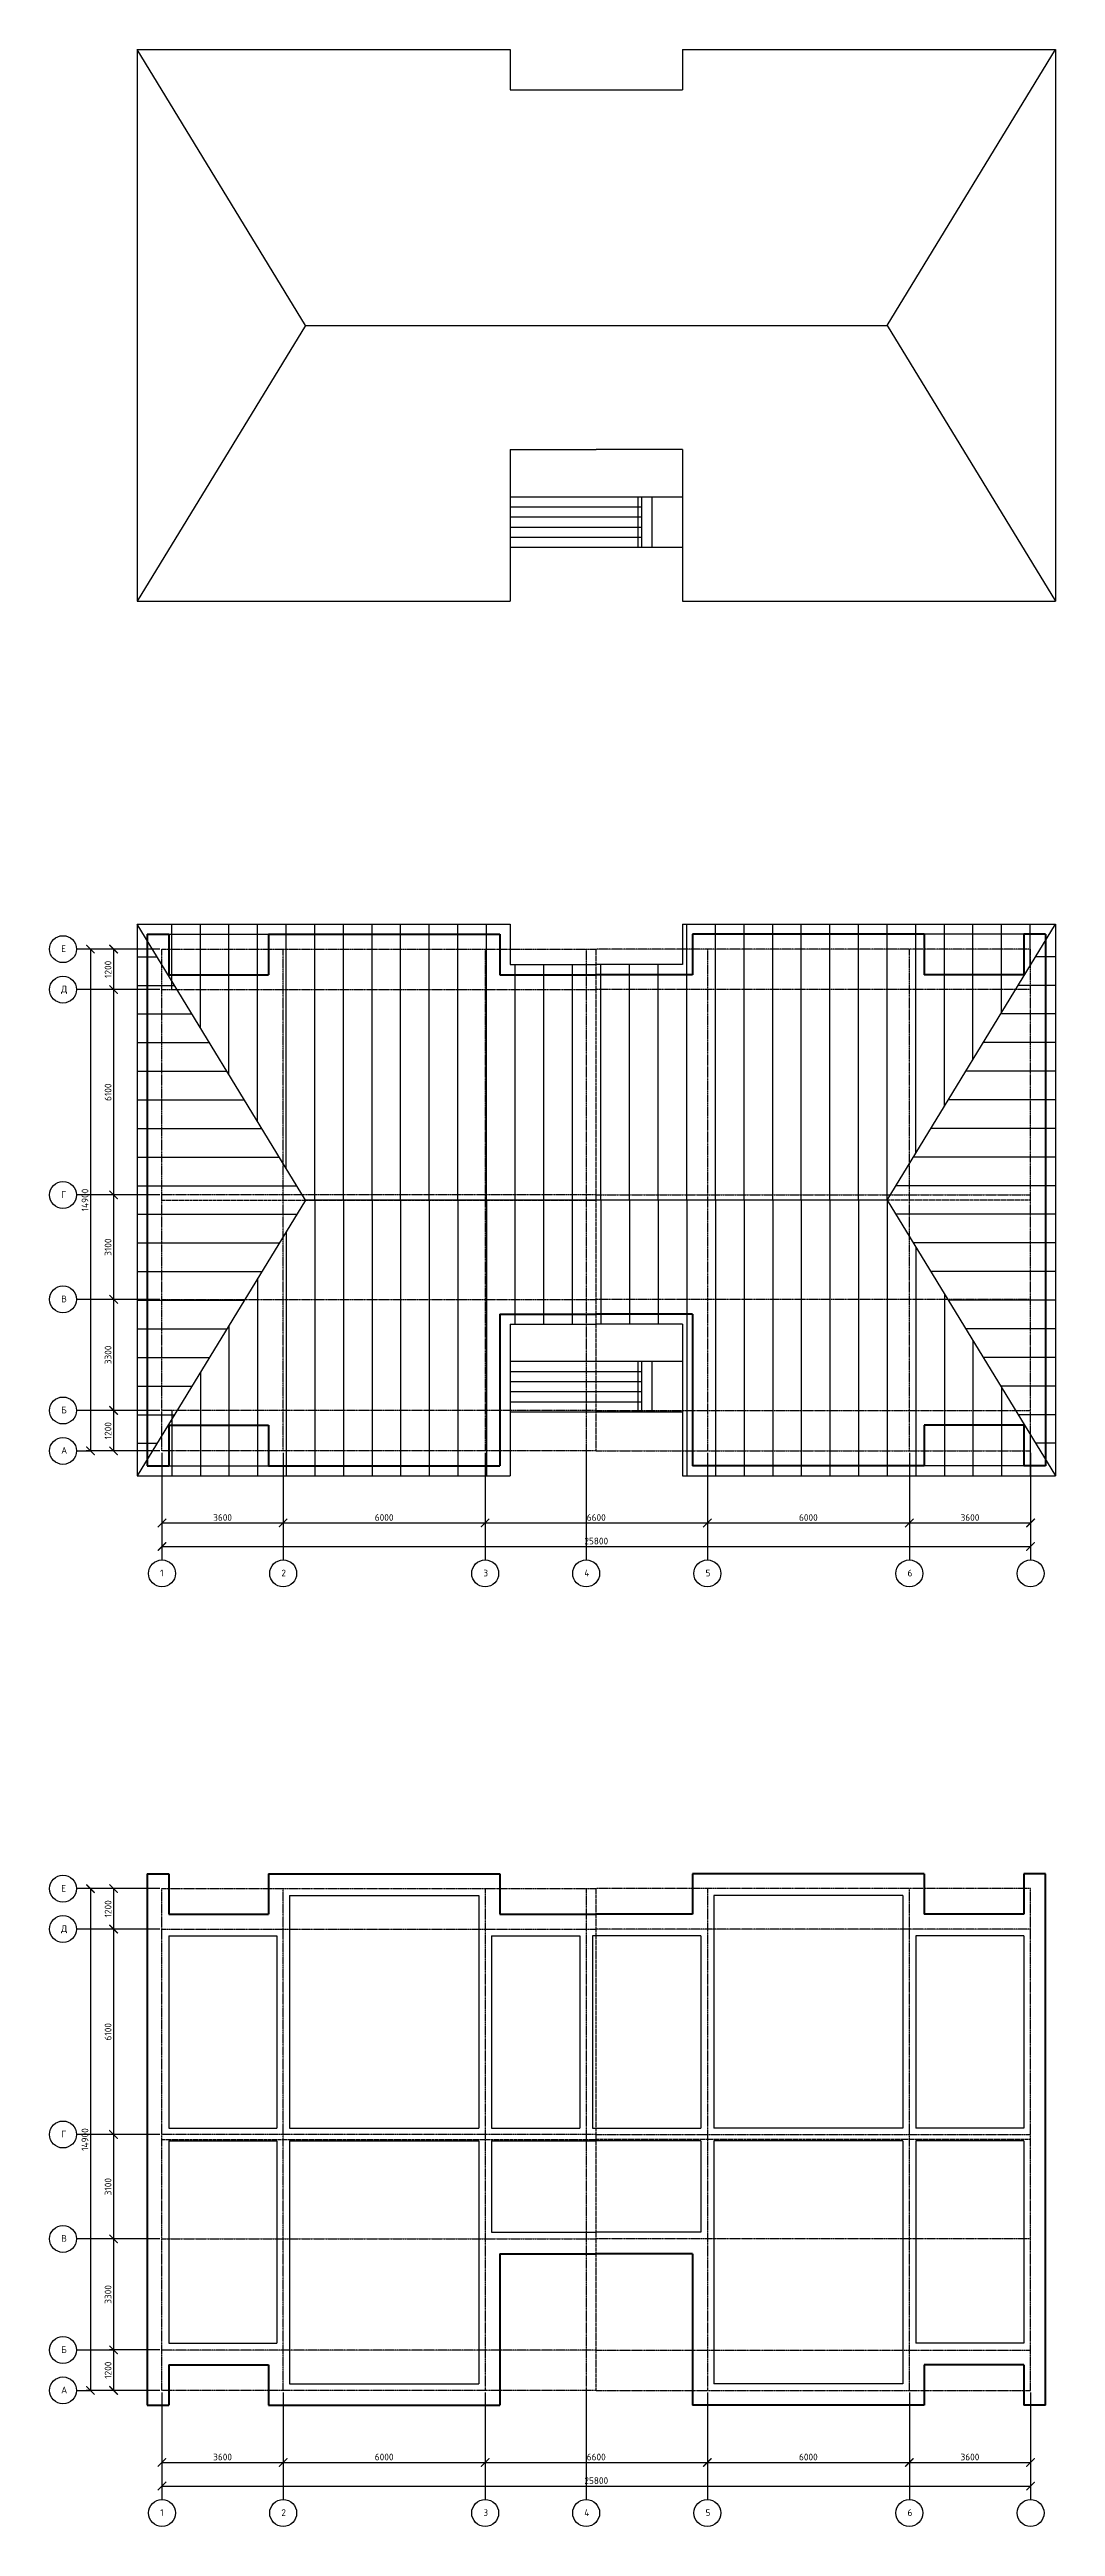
# Model space of a CAD drawing. Header units: millimetres. Extents: x -273369 to 399464, y -35443 to 194245.
# Drawn here: x -105345 to -75465, y -3287 to 70267 of the extents above; entities that cross this region are included whole.
import ezdxf

# ---------------------------------------------------------------- set-up
doc = ezdxf.new("R2010")
doc.units = ezdxf.units.MM
doc.linetypes.add('осевая', pattern=[50.8, 31.75, -6.35, 6.35, -6.35])
doc.linetypes.add('осеваяX2', pattern=[101.6, 63.5, -12.7, 12.7, -12.7])
doc.styles.add('Курс2', font='isocpeur.ttf', dxfattribs={"height": 2.5})
doc.dimstyles.new('Линейный', dxfattribs={"dimscale": 0, "dimtxt": 2, "dimasz": 2.5, "dimexe": 1.25, "dimexo": 0.625, "dimtad": 1, "dimtxsty": 'Курс2', "dimblk": 'ARCHTICK', "dimcen": 2.5, "dimadec": 0, "dimazin": 0, "dimtfac": 1, "dimtmove": 0, "dimatfit": 3, "dimldrblk": 'ARCHTICK', "dimfxl": 1, "dimarcsym": 0})

# ---------------------------------------------------------------- blocks, each defined once
blk = doc.blocks.new('_ArchTick')
at = {"color": 0, "linetype": 'ByBlock', "lineweight": 60, "const_width": 0.15}
blk.add_lwpolyline([(-0.5, -0.5), (0.5, 0.5)], dxfattribs=at)
blk = doc.blocks.new('*D174')
at = {"color": 0, "lineweight": -2, "transparency": 16777216}
for p, q in [((-102005, 690), (-102005, -1512)), ((-98405, 690), (-98405, -1512)), ((-102005, -1387), (-98405, -1387))]:
    blk.add_line(p, q, dxfattribs=at)
at = {"layer": 'Defpoints', "color": 0, "transparency": 16777216}
for p in [(-102005, 753), (-98405, 753), (-98405, -1387)]:
    blk.add_point(p, dxfattribs=at)
at = {"color": 0, "lineweight": -2, "transparency": 16777216, "xscale": 250, "yscale": 250, "zscale": 250, "rotation": 180}
blk.add_blockref('_ArchTick', (-102005, -1387), dxfattribs=at)
at = {"color": 0, "lineweight": -2, "transparency": 16777216, "xscale": 250, "yscale": 250, "zscale": 250}
blk.add_blockref('_ArchTick', (-98405, -1387), dxfattribs=at)
at = {"color": 0, "transparency": 16777216, "insert": (-100205, -1225), "char_height": 200, "attachment_point": 5, "style": 'Курс2'}
blk.add_mtext('3600', dxfattribs=at)
blk = doc.blocks.new('*D175')
at = {"color": 0, "lineweight": -2, "transparency": 16777216}
for p, q in [((-98405, 690), (-98405, -1512)), ((-92405, 690), (-92405, -1512)), ((-98405, -1387), (-92405, -1387))]:
    blk.add_line(p, q, dxfattribs=at)
at = {"layer": 'Defpoints', "color": 0, "transparency": 16777216}
for p in [(-98405, 753), (-92405, 753), (-92405, -1387)]:
    blk.add_point(p, dxfattribs=at)
at = {"color": 0, "lineweight": -2, "transparency": 16777216, "xscale": 250, "yscale": 250, "zscale": 250, "rotation": 180}
blk.add_blockref('_ArchTick', (-98405, -1387), dxfattribs=at)
at = {"color": 0, "lineweight": -2, "transparency": 16777216, "xscale": 250, "yscale": 250, "zscale": 250}
blk.add_blockref('_ArchTick', (-92405, -1387), dxfattribs=at)
at = {"color": 0, "transparency": 16777216, "insert": (-95405, -1225), "char_height": 200, "attachment_point": 5, "style": 'Курс2'}
blk.add_mtext('6000', dxfattribs=at)
blk = doc.blocks.new('*D176')
at = {"color": 0, "lineweight": -2, "transparency": 16777216}
for p, q in [((-92405, 690), (-92405, -1512)), ((-85805, 690), (-85805, -1512)), ((-92405, -1387), (-85805, -1387))]:
    blk.add_line(p, q, dxfattribs=at)
at = {"layer": 'Defpoints', "color": 0, "transparency": 16777216}
for p in [(-92405, 753), (-85805, 753), (-85805, -1387)]:
    blk.add_point(p, dxfattribs=at)
at = {"color": 0, "lineweight": -2, "transparency": 16777216, "xscale": 250, "yscale": 250, "zscale": 250, "rotation": 180}
blk.add_blockref('_ArchTick', (-92405, -1387), dxfattribs=at)
at = {"color": 0, "lineweight": -2, "transparency": 16777216, "xscale": 250, "yscale": 250, "zscale": 250}
blk.add_blockref('_ArchTick', (-85805, -1387), dxfattribs=at)
at = {"color": 0, "transparency": 16777216, "insert": (-89105, -1225), "char_height": 200, "attachment_point": 5, "style": 'Курс2'}
blk.add_mtext('6600', dxfattribs=at)
blk = doc.blocks.new('*D177')
at = {"color": 0, "lineweight": -2, "transparency": 16777216}
for p, q in [((-85805, 690), (-85805, -1512)), ((-79805, 690), (-79805, -1512)), ((-85805, -1387), (-79805, -1387))]:
    blk.add_line(p, q, dxfattribs=at)
at = {"layer": 'Defpoints', "color": 0, "transparency": 16777216}
for p in [(-85805, 753), (-79805, 753), (-79805, -1387)]:
    blk.add_point(p, dxfattribs=at)
at = {"color": 0, "lineweight": -2, "transparency": 16777216, "xscale": 250, "yscale": 250, "zscale": 250, "rotation": 180}
blk.add_blockref('_ArchTick', (-85805, -1387), dxfattribs=at)
at = {"color": 0, "lineweight": -2, "transparency": 16777216, "xscale": 250, "yscale": 250, "zscale": 250}
blk.add_blockref('_ArchTick', (-79805, -1387), dxfattribs=at)
at = {"color": 0, "transparency": 16777216, "insert": (-82805, -1225), "char_height": 200, "attachment_point": 5, "style": 'Курс2'}
blk.add_mtext('6000', dxfattribs=at)
blk = doc.blocks.new('*D178')
at = {"color": 0, "lineweight": -2, "transparency": 16777216}
for p, q in [((-79805, 690), (-79805, -1512)), ((-76205, 690), (-76205, -1512)), ((-79805, -1387), (-76205, -1387))]:
    blk.add_line(p, q, dxfattribs=at)
at = {"layer": 'Defpoints', "color": 0, "transparency": 16777216}
for p in [(-79805, 753), (-76205, 753), (-76205, -1387)]:
    blk.add_point(p, dxfattribs=at)
at = {"color": 0, "lineweight": -2, "transparency": 16777216, "xscale": 250, "yscale": 250, "zscale": 250, "rotation": 180}
blk.add_blockref('_ArchTick', (-79805, -1387), dxfattribs=at)
at = {"color": 0, "lineweight": -2, "transparency": 16777216, "xscale": 250, "yscale": 250, "zscale": 250}
blk.add_blockref('_ArchTick', (-76205, -1387), dxfattribs=at)
at = {"color": 0, "transparency": 16777216, "insert": (-78005, -1225), "char_height": 200, "attachment_point": 5, "style": 'Курс2'}
blk.add_mtext('3600', dxfattribs=at)
blk = doc.blocks.new('*D179')
at = {"color": 0, "lineweight": -2, "transparency": 16777216}
for p, q in [((-102005, 690), (-102005, -2212)), ((-76205, 690), (-76205, -2212)), ((-102005, -2087), (-76205, -2087))]:
    blk.add_line(p, q, dxfattribs=at)
at = {"layer": 'Defpoints', "color": 0, "transparency": 16777216}
for p in [(-102005, 753), (-76205, 753), (-76205, -2087)]:
    blk.add_point(p, dxfattribs=at)
at = {"color": 0, "lineweight": -2, "transparency": 16777216, "xscale": 250, "yscale": 250, "zscale": 250, "rotation": 180}
blk.add_blockref('_ArchTick', (-102005, -2087), dxfattribs=at)
at = {"color": 0, "lineweight": -2, "transparency": 16777216, "xscale": 250, "yscale": 250, "zscale": 250}
blk.add_blockref('_ArchTick', (-76205, -2087), dxfattribs=at)
at = {"color": 0, "transparency": 16777216, "insert": (-89105, -1925), "char_height": 200, "attachment_point": 5, "style": 'Курс2'}
blk.add_mtext('25800', dxfattribs=at)
blk = doc.blocks.new('*D180')
at = {"color": 0, "lineweight": -2, "transparency": 16777216}
for p, q in [((-102067, 15653), (-103567, 15653)), ((-103442, 15653), (-103442, 14453)), ((-102067, 14453), (-103567, 14453))]:
    blk.add_line(p, q, dxfattribs=at)
at = {"layer": 'Defpoints', "color": 0, "transparency": 16777216}
for p in [(-102005, 15653), (-103442, 14453), (-102005, 14453)]:
    blk.add_point(p, dxfattribs=at)
at = {"color": 0, "lineweight": -2, "transparency": 16777216, "xscale": 250, "yscale": 250, "zscale": 250}
for p, rotation in [((-103442, 15653), 90), ((-103442, 14453), 270)]:
    blk.add_blockref('_ArchTick', p, dxfattribs=dict(at, rotation=rotation))
at = {"color": 0, "transparency": 16777216, "insert": (-103605, 15053), "char_height": 200, "attachment_point": 5, "rotation": 90, "style": 'Курс2'}
blk.add_mtext('1200', dxfattribs=at)
blk = doc.blocks.new('*D181')
at = {"color": 0, "lineweight": -2, "transparency": 16777216}
for p, q in [((-102067, 14453), (-103567, 14453)), ((-103442, 14453), (-103442, 8353)), ((-102067, 8353), (-103567, 8353))]:
    blk.add_line(p, q, dxfattribs=at)
at = {"layer": 'Defpoints', "color": 0, "transparency": 16777216}
for p in [(-102005, 14453), (-103442, 8353), (-102005, 8353)]:
    blk.add_point(p, dxfattribs=at)
at = {"color": 0, "lineweight": -2, "transparency": 16777216, "xscale": 250, "yscale": 250, "zscale": 250}
for p, rotation in [((-103442, 14453), 90), ((-103442, 8353), 270)]:
    blk.add_blockref('_ArchTick', p, dxfattribs=dict(at, rotation=rotation))
at = {"color": 0, "transparency": 16777216, "insert": (-103605, 11403), "char_height": 200, "attachment_point": 5, "rotation": 90, "style": 'Курс2'}
blk.add_mtext('6100', dxfattribs=at)
blk = doc.blocks.new('*D182')
at = {"color": 0, "lineweight": -2, "transparency": 16777216}
for p, q in [((-102067, 8353), (-103567, 8353)), ((-103442, 8353), (-103442, 5253)), ((-102067, 5253), (-103567, 5253))]:
    blk.add_line(p, q, dxfattribs=at)
at = {"layer": 'Defpoints', "color": 0, "transparency": 16777216}
for p in [(-102005, 8353), (-103442, 5253), (-102005, 5253)]:
    blk.add_point(p, dxfattribs=at)
at = {"color": 0, "lineweight": -2, "transparency": 16777216, "xscale": 250, "yscale": 250, "zscale": 250}
for p, rotation in [((-103442, 8353), 90), ((-103442, 5253), 270)]:
    blk.add_blockref('_ArchTick', p, dxfattribs=dict(at, rotation=rotation))
at = {"color": 0, "transparency": 16777216, "insert": (-103605, 6803), "char_height": 200, "attachment_point": 5, "rotation": 90, "style": 'Курс2'}
blk.add_mtext('3100', dxfattribs=at)
blk = doc.blocks.new('*D183')
at = {"color": 0, "lineweight": -2, "transparency": 16777216}
for p, q in [((-102067, 5253), (-103567, 5253)), ((-103442, 5253), (-103442, 1953)), ((-102067, 1953), (-103567, 1953))]:
    blk.add_line(p, q, dxfattribs=at)
at = {"layer": 'Defpoints', "color": 0, "transparency": 16777216}
for p in [(-102005, 5253), (-103442, 1953), (-102005, 1953)]:
    blk.add_point(p, dxfattribs=at)
at = {"color": 0, "lineweight": -2, "transparency": 16777216, "xscale": 250, "yscale": 250, "zscale": 250}
for p, rotation in [((-103442, 5253), 90), ((-103442, 1953), 270)]:
    blk.add_blockref('_ArchTick', p, dxfattribs=dict(at, rotation=rotation))
at = {"color": 0, "transparency": 16777216, "insert": (-103605, 3603), "char_height": 200, "attachment_point": 5, "rotation": 90, "style": 'Курс2'}
blk.add_mtext('3300', dxfattribs=at)
blk = doc.blocks.new('*D184')
at = {"color": 0, "lineweight": -2, "transparency": 16777216}
for p, q in [((-102067, 1953), (-103567, 1953)), ((-103442, 1953), (-103442, 753)), ((-102067, 753), (-103567, 753))]:
    blk.add_line(p, q, dxfattribs=at)
at = {"layer": 'Defpoints', "color": 0, "transparency": 16777216}
for p in [(-102005, 1953), (-103442, 753), (-102005, 753)]:
    blk.add_point(p, dxfattribs=at)
at = {"color": 0, "lineweight": -2, "transparency": 16777216, "xscale": 250, "yscale": 250, "zscale": 250}
for p, rotation in [((-103442, 1953), 90), ((-103442, 753), 270)]:
    blk.add_blockref('_ArchTick', p, dxfattribs=dict(at, rotation=rotation))
at = {"color": 0, "transparency": 16777216, "insert": (-103605, 1353), "char_height": 200, "attachment_point": 5, "rotation": 90, "style": 'Курс2'}
blk.add_mtext('1200', dxfattribs=at)
blk = doc.blocks.new('*D185')
at = {"color": 0, "lineweight": -2, "transparency": 16777216}
for p, q in [((-102067, 15653), (-104254, 15653)), ((-104129, 15653), (-104129, 753)), ((-102067, 753), (-104254, 753))]:
    blk.add_line(p, q, dxfattribs=at)
at = {"layer": 'Defpoints', "color": 0, "transparency": 16777216}
for p in [(-102005, 15653), (-104129, 753), (-102005, 753)]:
    blk.add_point(p, dxfattribs=at)
at = {"color": 0, "lineweight": -2, "transparency": 16777216, "xscale": 250, "yscale": 250, "zscale": 250}
for p, rotation in [((-104129, 15653), 90), ((-104129, 753), 270)]:
    blk.add_blockref('_ArchTick', p, dxfattribs=dict(at, rotation=rotation))
at = {"color": 0, "transparency": 16777216, "insert": (-104292, 8203), "char_height": 200, "attachment_point": 5, "rotation": 90, "style": 'Курс2'}
blk.add_mtext('14900', dxfattribs=at)
blk = doc.blocks.new('*D201')
at = {"color": 0, "lineweight": -2, "transparency": 16777216}
for p, q in [((-102005, 28590), (-102005, 26388)), ((-98405, 28590), (-98405, 26388)), ((-102005, 26513), (-98405, 26513))]:
    blk.add_line(p, q, dxfattribs=at)
at = {"layer": 'Defpoints', "color": 0, "transparency": 16777216}
for p in [(-102005, 28653), (-98405, 28653), (-98405, 26513)]:
    blk.add_point(p, dxfattribs=at)
at = {"color": 0, "lineweight": -2, "transparency": 16777216, "xscale": 250, "yscale": 250, "zscale": 250, "rotation": 180}
blk.add_blockref('_ArchTick', (-102005, 26513), dxfattribs=at)
at = {"color": 0, "lineweight": -2, "transparency": 16777216, "xscale": 250, "yscale": 250, "zscale": 250}
blk.add_blockref('_ArchTick', (-98405, 26513), dxfattribs=at)
at = {"color": 0, "transparency": 16777216, "insert": (-100205, 26675), "char_height": 200, "attachment_point": 5, "style": 'Курс2'}
blk.add_mtext('3600', dxfattribs=at)
blk = doc.blocks.new('*D202')
at = {"color": 0, "lineweight": -2, "transparency": 16777216}
for p, q in [((-98405, 28590), (-98405, 26388)), ((-92405, 28590), (-92405, 26388)), ((-98405, 26513), (-92405, 26513))]:
    blk.add_line(p, q, dxfattribs=at)
at = {"layer": 'Defpoints', "color": 0, "transparency": 16777216}
for p in [(-98405, 28653), (-92405, 28653), (-92405, 26513)]:
    blk.add_point(p, dxfattribs=at)
at = {"color": 0, "lineweight": -2, "transparency": 16777216, "xscale": 250, "yscale": 250, "zscale": 250, "rotation": 180}
blk.add_blockref('_ArchTick', (-98405, 26513), dxfattribs=at)
at = {"color": 0, "lineweight": -2, "transparency": 16777216, "xscale": 250, "yscale": 250, "zscale": 250}
blk.add_blockref('_ArchTick', (-92405, 26513), dxfattribs=at)
at = {"color": 0, "transparency": 16777216, "insert": (-95405, 26675), "char_height": 200, "attachment_point": 5, "style": 'Курс2'}
blk.add_mtext('6000', dxfattribs=at)
blk = doc.blocks.new('*D203')
at = {"color": 0, "lineweight": -2, "transparency": 16777216}
for p, q in [((-92405, 28590), (-92405, 26388)), ((-85805, 28590), (-85805, 26388)), ((-92405, 26513), (-85805, 26513))]:
    blk.add_line(p, q, dxfattribs=at)
at = {"layer": 'Defpoints', "color": 0, "transparency": 16777216}
for p in [(-92405, 28653), (-85805, 28653), (-85805, 26513)]:
    blk.add_point(p, dxfattribs=at)
at = {"color": 0, "lineweight": -2, "transparency": 16777216, "xscale": 250, "yscale": 250, "zscale": 250, "rotation": 180}
blk.add_blockref('_ArchTick', (-92405, 26513), dxfattribs=at)
at = {"color": 0, "lineweight": -2, "transparency": 16777216, "xscale": 250, "yscale": 250, "zscale": 250}
blk.add_blockref('_ArchTick', (-85805, 26513), dxfattribs=at)
at = {"color": 0, "transparency": 16777216, "insert": (-89105, 26675), "char_height": 200, "attachment_point": 5, "style": 'Курс2'}
blk.add_mtext('6600', dxfattribs=at)
blk = doc.blocks.new('*D204')
at = {"color": 0, "lineweight": -2, "transparency": 16777216}
for p, q in [((-85805, 28590), (-85805, 26388)), ((-79805, 28590), (-79805, 26388)), ((-85805, 26513), (-79805, 26513))]:
    blk.add_line(p, q, dxfattribs=at)
at = {"layer": 'Defpoints', "color": 0, "transparency": 16777216}
for p in [(-85805, 28653), (-79805, 28653), (-79805, 26513)]:
    blk.add_point(p, dxfattribs=at)
at = {"color": 0, "lineweight": -2, "transparency": 16777216, "xscale": 250, "yscale": 250, "zscale": 250, "rotation": 180}
blk.add_blockref('_ArchTick', (-85805, 26513), dxfattribs=at)
at = {"color": 0, "lineweight": -2, "transparency": 16777216, "xscale": 250, "yscale": 250, "zscale": 250}
blk.add_blockref('_ArchTick', (-79805, 26513), dxfattribs=at)
at = {"color": 0, "transparency": 16777216, "insert": (-82805, 26675), "char_height": 200, "attachment_point": 5, "style": 'Курс2'}
blk.add_mtext('6000', dxfattribs=at)
blk = doc.blocks.new('*D205')
at = {"color": 0, "lineweight": -2, "transparency": 16777216}
for p, q in [((-79805, 28590), (-79805, 26388)), ((-76205, 28590), (-76205, 26388)), ((-79805, 26513), (-76205, 26513))]:
    blk.add_line(p, q, dxfattribs=at)
at = {"layer": 'Defpoints', "color": 0, "transparency": 16777216}
for p in [(-79805, 28653), (-76205, 28653), (-76205, 26513)]:
    blk.add_point(p, dxfattribs=at)
at = {"color": 0, "lineweight": -2, "transparency": 16777216, "xscale": 250, "yscale": 250, "zscale": 250, "rotation": 180}
blk.add_blockref('_ArchTick', (-79805, 26513), dxfattribs=at)
at = {"color": 0, "lineweight": -2, "transparency": 16777216, "xscale": 250, "yscale": 250, "zscale": 250}
blk.add_blockref('_ArchTick', (-76205, 26513), dxfattribs=at)
at = {"color": 0, "transparency": 16777216, "insert": (-78005, 26675), "char_height": 200, "attachment_point": 5, "style": 'Курс2'}
blk.add_mtext('3600', dxfattribs=at)
blk = doc.blocks.new('*D206')
at = {"color": 0, "lineweight": -2, "transparency": 16777216}
for p, q in [((-102005, 28590), (-102005, 25688)), ((-76205, 28590), (-76205, 25688)), ((-102005, 25813), (-76205, 25813))]:
    blk.add_line(p, q, dxfattribs=at)
at = {"layer": 'Defpoints', "color": 0, "transparency": 16777216}
for p in [(-102005, 28653), (-76205, 28653), (-76205, 25813)]:
    blk.add_point(p, dxfattribs=at)
at = {"color": 0, "lineweight": -2, "transparency": 16777216, "xscale": 250, "yscale": 250, "zscale": 250, "rotation": 180}
blk.add_blockref('_ArchTick', (-102005, 25813), dxfattribs=at)
at = {"color": 0, "lineweight": -2, "transparency": 16777216, "xscale": 250, "yscale": 250, "zscale": 250}
blk.add_blockref('_ArchTick', (-76205, 25813), dxfattribs=at)
at = {"color": 0, "transparency": 16777216, "insert": (-89105, 25975), "char_height": 200, "attachment_point": 5, "style": 'Курс2'}
blk.add_mtext('25800', dxfattribs=at)
blk = doc.blocks.new('*D207')
at = {"color": 0, "lineweight": -2, "transparency": 16777216}
for p, q in [((-102067, 43553), (-103567, 43553)), ((-103442, 43553), (-103442, 42353)), ((-102067, 42353), (-103567, 42353))]:
    blk.add_line(p, q, dxfattribs=at)
at = {"layer": 'Defpoints', "color": 0, "transparency": 16777216}
for p in [(-102005, 43553), (-103442, 42353), (-102005, 42353)]:
    blk.add_point(p, dxfattribs=at)
at = {"color": 0, "lineweight": -2, "transparency": 16777216, "xscale": 250, "yscale": 250, "zscale": 250}
for p, rotation in [((-103442, 43553), 90), ((-103442, 42353), 270)]:
    blk.add_blockref('_ArchTick', p, dxfattribs=dict(at, rotation=rotation))
at = {"color": 0, "transparency": 16777216, "insert": (-103605, 42953), "char_height": 200, "attachment_point": 5, "rotation": 90, "style": 'Курс2'}
blk.add_mtext('1200', dxfattribs=at)
blk = doc.blocks.new('*D208')
at = {"color": 0, "lineweight": -2, "transparency": 16777216}
for p, q in [((-102067, 42353), (-103567, 42353)), ((-103442, 42353), (-103442, 36253)), ((-102067, 36253), (-103567, 36253))]:
    blk.add_line(p, q, dxfattribs=at)
at = {"layer": 'Defpoints', "color": 0, "transparency": 16777216}
for p in [(-102005, 42353), (-103442, 36253), (-102005, 36253)]:
    blk.add_point(p, dxfattribs=at)
at = {"color": 0, "lineweight": -2, "transparency": 16777216, "xscale": 250, "yscale": 250, "zscale": 250}
for p, rotation in [((-103442, 42353), 90), ((-103442, 36253), 270)]:
    blk.add_blockref('_ArchTick', p, dxfattribs=dict(at, rotation=rotation))
at = {"color": 0, "transparency": 16777216, "insert": (-103605, 39303), "char_height": 200, "attachment_point": 5, "rotation": 90, "style": 'Курс2'}
blk.add_mtext('6100', dxfattribs=at)
blk = doc.blocks.new('*D209')
at = {"color": 0, "lineweight": -2, "transparency": 16777216}
for p, q in [((-102067, 36253), (-103567, 36253)), ((-103442, 36253), (-103442, 33153)), ((-102067, 33153), (-103567, 33153))]:
    blk.add_line(p, q, dxfattribs=at)
at = {"layer": 'Defpoints', "color": 0, "transparency": 16777216}
for p in [(-102005, 36253), (-103442, 33153), (-102005, 33153)]:
    blk.add_point(p, dxfattribs=at)
at = {"color": 0, "lineweight": -2, "transparency": 16777216, "xscale": 250, "yscale": 250, "zscale": 250}
for p, rotation in [((-103442, 36253), 90), ((-103442, 33153), 270)]:
    blk.add_blockref('_ArchTick', p, dxfattribs=dict(at, rotation=rotation))
at = {"color": 0, "transparency": 16777216, "insert": (-103605, 34703), "char_height": 200, "attachment_point": 5, "rotation": 90, "style": 'Курс2'}
blk.add_mtext('3100', dxfattribs=at)
blk = doc.blocks.new('*D198')
at = {"color": 0, "lineweight": -2, "transparency": 16777216}
for p, q in [((-102067, 33153), (-103567, 33153)), ((-103442, 33153), (-103442, 29853)), ((-102067, 29853), (-103567, 29853))]:
    blk.add_line(p, q, dxfattribs=at)
at = {"layer": 'Defpoints', "color": 0, "transparency": 16777216}
for p in [(-102005, 33153), (-103442, 29853), (-102005, 29853)]:
    blk.add_point(p, dxfattribs=at)
at = {"color": 0, "lineweight": -2, "transparency": 16777216, "xscale": 250, "yscale": 250, "zscale": 250}
for p, rotation in [((-103442, 33153), 90), ((-103442, 29853), 270)]:
    blk.add_blockref('_ArchTick', p, dxfattribs=dict(at, rotation=rotation))
at = {"color": 0, "transparency": 16777216, "insert": (-103605, 31503), "char_height": 200, "attachment_point": 5, "rotation": 90, "style": 'Курс2'}
blk.add_mtext('3300', dxfattribs=at)
blk = doc.blocks.new('*D199')
at = {"color": 0, "lineweight": -2, "transparency": 16777216}
for p, q in [((-102067, 29853), (-103567, 29853)), ((-103442, 29853), (-103442, 28653)), ((-102067, 28653), (-103567, 28653))]:
    blk.add_line(p, q, dxfattribs=at)
at = {"layer": 'Defpoints', "color": 0, "transparency": 16777216}
for p in [(-102005, 29853), (-103442, 28653), (-102005, 28653)]:
    blk.add_point(p, dxfattribs=at)
at = {"color": 0, "lineweight": -2, "transparency": 16777216, "xscale": 250, "yscale": 250, "zscale": 250}
for p, rotation in [((-103442, 29853), 90), ((-103442, 28653), 270)]:
    blk.add_blockref('_ArchTick', p, dxfattribs=dict(at, rotation=rotation))
at = {"color": 0, "transparency": 16777216, "insert": (-103605, 29253), "char_height": 200, "attachment_point": 5, "rotation": 90, "style": 'Курс2'}
blk.add_mtext('1200', dxfattribs=at)
blk = doc.blocks.new('*D200')
at = {"color": 0, "lineweight": -2, "transparency": 16777216}
for p, q in [((-102067, 43553), (-104254, 43553)), ((-104129, 43553), (-104129, 28653)), ((-102067, 28653), (-104254, 28653))]:
    blk.add_line(p, q, dxfattribs=at)
at = {"layer": 'Defpoints', "color": 0, "transparency": 16777216}
for p in [(-102005, 43553), (-104129, 28653), (-102005, 28653)]:
    blk.add_point(p, dxfattribs=at)
at = {"color": 0, "lineweight": -2, "transparency": 16777216, "xscale": 250, "yscale": 250, "zscale": 250}
for p, rotation in [((-104129, 43553), 90), ((-104129, 28653), 270)]:
    blk.add_blockref('_ArchTick', p, dxfattribs=dict(at, rotation=rotation))
at = {"color": 0, "transparency": 16777216, "insert": (-104292, 36103), "char_height": 200, "attachment_point": 5, "rotation": 90, "style": 'Курс2'}
blk.add_mtext('14900', dxfattribs=at)

msp = doc.modelspace()

# ---------------------------------------------------------------- linework, layer by layer
for p, q in [((-102744.638, 70267.023), (-102744.638, 53887.023)), ((-102744.638, 70267.023), (-91664.638, 70267.023)), ((-97744.638, 62077.023), (-102744.638, 70267.023)), ((-91664.638, 70267.023), (-91664.638, 69067.023)), ((-86544.638, 70267.023), (-86544.638, 69067.023)), ((-86544.638, 70267.023), (-75464.638, 70267.023)), ((-80464.638, 62077.023), (-75464.638, 70267.023)), ((-75464.638, 70267.023), (-75464.638, 53887.023)), ((-91664.638, 69067.023), (-86544.638, 69067.023)), ((-97744.638, 62077.023), (-102744.638, 53887.023)), ((-97744.638, 62077.023), (-80464.638, 62077.023)), ((-80464.638, 62077.023), (-75464.638, 53887.023)), ((-91664.638, 58387.023), (-91664.638, 53887.023)), ((-91664.638, 58387.023), (-89104.638, 58387.023)), ((-86544.638, 58387.023), (-89104.638, 58387.023)), ((-86544.638, 58387.023), (-86544.638, 53887.023)), ((-91664.638, 56987.023), (-86544.638, 56987.023)), ((-91664.638, 56687.023), (-87764.638, 56687.023)), ((-87864.638, 55487.023), (-87864.638, 56987.023)), ((-87764.638, 56987.023), (-87764.638, 55487.023)), ((-87444.638, 55487.023), (-87444.638, 56987.023)), ((-91664.638, 56387.023), (-87764.638, 56387.023)), ((-91664.638, 56087.023), (-87764.638, 56087.023)), ((-91664.638, 55787.023), (-87764.638, 55787.023)), ((-91664.638, 55487.023), (-86544.638, 55487.023)), ((-102744.638, 53887.023), (-91664.638, 53887.023)), ((-86544.638, 53887.023), (-75464.638, 53887.023)), ((-102744.638, 44292.601), (-102744.638, 27912.601)), ((-102744.638, 44292.601), (-91664.638, 44292.601)), ((-97744.638, 36102.601), (-102744.638, 44292.601)), ((-101714.638, 42352.601), (-101714.638, 44292.601)), ((-100864.638, 41213.161), (-100864.638, 44292.601)), ((-100014.638, 39820.861), (-100014.638, 44292.601)), ((-100014.638, 39820.861), (-100014.638, 44292.601)), ((-99164.638, 38428.561), (-99164.638, 44292.601)), ((-98314.638, 37036.261), (-98314.638, 44292.601)), ((-97464.638, 36102.601), (-97464.638, 44292.601)), ((-96614.638, 36102.601), (-96614.638, 44292.601)), ((-95764.638, 36102.601), (-95764.638, 44292.601)), ((-94914.638, 36102.601), (-94914.638, 44292.601)), ((-94064.638, 36102.601), (-94064.638, 44292.601)), ((-93214.638, 36102.601), (-93214.638, 44292.601)), ((-92364.638, 36102.601), (-92364.638, 44292.601)), ((-91664.638, 44292.601), (-91664.638, 43092.601)), ((-86544.638, 44292.601), (-86544.638, 43092.601)), ((-86544.638, 44292.601), (-75464.638, 44292.601)), ((-86414.638, 36102.601), (-86414.638, 44292.601)), ((-85564.638, 36102.601), (-85564.638, 44292.601)), ((-84714.638, 36102.601), (-84714.638, 44292.601)), ((-83864.638, 36102.601), (-83864.638, 44292.601)), ((-83014.638, 36102.601), (-83014.638, 44292.601)), ((-82164.638, 36102.601), (-82164.638, 44292.601)), ((-81314.638, 36102.601), (-81314.638, 44292.601)), ((-80464.638, 36102.601), (-75464.638, 44292.601)), ((-80464.638, 36102.601), (-80464.638, 44292.601)), ((-79614.638, 37494.901), (-79614.638, 44292.601)), ((-78764.638, 38887.201), (-78764.638, 44292.601)), ((-77914.638, 40279.501), (-77914.638, 44292.601)), ((-77064.638, 41671.801), (-77064.638, 44292.601)), ((-76214.638, 43064.101), (-76214.638, 44292.601)), ((-75464.638, 44292.601), (-75464.638, 27912.601)), ((-104129.38, 43552.601), (-104529.38, 43552.601)), ((-101804.638, 43992.601), (-98844.638, 43992.601)), ((-76404.638, 43992.601), (-79364.638, 43992.601)), ((-102744.638, 43327.601), (-102155.505, 43327.601)), ((-91664.638, 43092.601), (-89104.638, 43092.601)), ((-91514.638, 32412.601), (-91514.638, 43092.601)), ((-90664.638, 32412.601), (-90664.638, 43092.601)), ((-89814.638, 32412.601), (-89814.638, 43092.601)), ((-86544.638, 43092.601), (-89104.638, 43092.601)), ((-88964.638, 36102.601), (-88964.638, 43092.601)), ((-88114.638, 36102.601), (-88114.638, 43092.601)), ((-87264.638, 36102.601), (-87264.638, 43092.601)), ((-75464.638, 43327.601), (-76053.771, 43327.601)), ((-103442.481, 42352.601), (-104542.481, 42352.601)), ((-102744.638, 42477.601), (-101636.58, 42477.601)), ((-75464.638, 42477.601), (-76572.697, 42477.601)), ((-102744.638, 41627.601), (-101117.654, 41627.601)), ((-75464.638, 41627.601), (-77091.622, 41627.601)), ((-102744.638, 40777.601), (-100598.729, 40777.601)), ((-75464.638, 40777.601), (-77610.548, 40777.601)), ((-102744.638, 39927.601), (-100079.803, 39927.601)), ((-75464.638, 39927.601), (-78129.473, 39927.601)), ((-102744.638, 39077.601), (-99560.877, 39077.601)), ((-75464.638, 39077.601), (-78648.399, 39077.601)), ((-102744.638, 38227.601), (-99041.952, 38227.601)), ((-75464.638, 38227.601), (-79167.324, 38227.601)), ((-102744.638, 37377.601), (-98523.026, 37377.601)), ((-75464.638, 37377.601), (-79686.25, 37377.601)), ((-103442.481, 36252.601), (-104542.481, 36252.601)), ((-102744.638, 36527.601), (-98004.101, 36527.601)), ((-97744.638, 36102.601), (-102744.638, 27912.601)), ((-80464.638, 36102.601), (-97744.638, 36102.601)), ((-97464.638, 36102.601), (-97464.638, 27912.601)), ((-96614.638, 36102.601), (-96614.638, 27912.601)), ((-95764.638, 36102.601), (-95764.638, 27912.601)), ((-94914.638, 36102.601), (-94914.638, 27912.601)), ((-94064.638, 36102.601), (-94064.638, 27912.601)), ((-93214.638, 36102.601), (-93214.638, 27912.601)), ((-92364.638, 36102.601), (-92364.638, 27912.601)), ((-88964.638, 36102.601), (-88964.638, 32412.601)), ((-88114.638, 36102.601), (-88114.638, 32412.601)), ((-87264.638, 36102.601), (-87264.638, 32412.601)), ((-86414.638, 36102.601), (-86414.638, 27912.601)), ((-85564.638, 36102.601), (-85564.638, 27912.601)), ((-84714.638, 36102.601), (-84714.638, 27912.601)), ((-83864.638, 36102.601), (-83864.638, 27912.601)), ((-83014.638, 36102.601), (-83014.638, 27912.601)), ((-82164.638, 36102.601), (-82164.638, 27912.601)), ((-81314.638, 36102.601), (-81314.638, 27912.601)), ((-80464.638, 36102.601), (-75464.638, 27912.601)), ((-80464.638, 36102.601), (-80464.638, 27912.601)), ((-75464.638, 36527.601), (-80205.175, 36527.601)), ((-102744.638, 35677.601), (-98004.101, 35677.601)), ((-75464.638, 35677.601), (-80205.175, 35677.601)), ((-102744.638, 34827.601), (-98523.026, 34827.601)), ((-98314.638, 35168.941), (-98314.638, 27912.601)), ((-75464.638, 34827.601), (-79686.25, 34827.601)), ((-79614.638, 34710.301), (-79614.638, 27912.601)), ((-102744.638, 33977.601), (-99041.952, 33977.601)), ((-75464.638, 33977.601), (-79167.324, 33977.601)), ((-103442.481, 33152.601), (-104542.481, 33152.601)), ((-102744.638, 33127.601), (-99560.877, 33127.601)), ((-99164.638, 33776.641), (-99164.638, 27912.601)), ((-78764.638, 33318.001), (-78764.638, 27912.601)), ((-75464.638, 33127.601), (-78648.399, 33127.601)), ((-100014.638, 32384.341), (-100014.638, 27912.601)), ((-91664.638, 32412.601), (-89104.638, 32412.601)), ((-91664.638, 32412.601), (-91664.638, 27912.601)), ((-86544.638, 32412.601), (-89104.638, 32412.601)), ((-86544.638, 32412.601), (-86544.638, 27912.601)), ((-102744.638, 32277.601), (-100079.803, 32277.601)), ((-75464.638, 32277.601), (-78129.473, 32277.601)), ((-77914.638, 31925.701), (-77914.638, 27912.601)), ((-102744.638, 31427.601), (-100598.729, 31427.601)), ((-100864.638, 30992.041), (-100864.638, 27912.601)), ((-91664.638, 31312.601), (-86544.638, 31312.601)), ((-91664.638, 31012.601), (-87764.638, 31012.601)), ((-87864.638, 29812.601), (-87864.638, 31312.601)), ((-87764.638, 31312.601), (-87764.638, 29812.601)), ((-87444.638, 29812.601), (-87444.638, 31312.601)), ((-75464.638, 31427.601), (-77610.548, 31427.601)), ((-75464.638, 31427.601), (-77610.548, 31427.601)), ((-102744.638, 30577.601), (-101117.654, 30577.601)), ((-91664.638, 30712.601), (-87764.638, 30712.601)), ((-91664.638, 30412.601), (-87764.638, 30412.601)), ((-75464.638, 30577.601), (-77091.622, 30577.601)), ((-77064.638, 30533.401), (-77064.638, 27912.601)), ((-103442.481, 29852.601), (-104542.481, 29852.601)), ((-102744.638, 29727.601), (-101636.58, 29727.601)), ((-101714.638, 29852.601), (-101714.638, 27912.601)), ((-91664.638, 30112.601), (-87764.638, 30112.601)), ((-91664.638, 29812.601), (-86544.638, 29812.601)), ((-75464.638, 29727.601), (-76572.697, 29727.601)), ((-102744.638, 28877.601), (-102155.505, 28877.601)), ((-76214.638, 29141.101), (-76214.638, 27912.601)), ((-75464.638, 28877.601), (-76053.771, 28877.601)), ((-104544.638, 28652.601), (-104129.38, 28652.601)), ((-101804.638, 28212.601), (-98844.638, 28212.601)), ((-89404.638, 28652.601), (-89404.638, 25412.601)), ((-76404.638, 28212.601), (-79364.638, 28212.601)), ((-102744.638, 27912.601), (-91664.638, 27912.601)), ((-86544.638, 27912.601), (-75464.638, 27912.601)), ((-98404.638, 26512.601), (-98404.638, 25412.601)), ((-92404.638, 26512.601), (-92404.638, 25412.601)), ((-85804.638, 26512.601), (-85804.638, 25412.601)), ((-79804.638, 26512.601), (-79804.638, 25412.601)), ((-102004.638, 25812.601), (-102004.638, 25412.601)), ((-76204.638, 25812.601), (-76204.638, 25412.601)), ((-104129.38, 15652.601), (-104529.38, 15652.601)), ((-98214.638, 15452.601), (-98214.638, 8542.601)), ((-98214.638, 15452.601), (-92594.638, 15452.601)), ((-92594.638, 15452.601), (-92594.638, 8542.601)), ((-85614.638, 15452.601), (-85614.638, 8542.601)), ((-79994.638, 15452.601), (-85614.638, 15452.601)), ((-79994.638, 15452.601), (-79994.638, 8542.601)), ((-103442.481, 14452.601), (-104542.481, 14452.601)), ((-101804.638, 14252.601), (-101804.638, 8542.601)), ((-101804.638, 14252.601), (-98594.638, 14252.601)), ((-98594.638, 14252.601), (-98594.638, 8542.601)), ((-92214.638, 14252.601), (-92214.638, 8542.601)), ((-92214.638, 14252.601), (-89594.638, 14252.601)), ((-89594.638, 14252.601), (-89594.638, 8542.601)), ((-89214.638, 14252.601), (-89214.638, 8542.601)), ((-85994.638, 14252.601), (-89214.638, 14252.601)), ((-85994.638, 14252.601), (-85994.638, 8542.601)), ((-79614.638, 14252.601), (-79614.638, 8542.601)), ((-76404.638, 14252.601), (-79614.638, 14252.601)), ((-76404.638, 14252.601), (-76404.638, 8542.601)), ((-103442.481, 8352.601), (-104542.481, 8352.601)), ((-101804.638, 8542.601), (-98594.638, 8542.601)), ((-101804.638, 8162.601), (-101804.638, 2152.601)), ((-101804.638, 8162.601), (-98594.638, 8162.601)), ((-98594.638, 8162.601), (-98594.638, 2152.601)), ((-98214.638, 8542.601), (-92594.638, 8542.601)), ((-98214.638, 8162.601), (-98214.638, 952.601)), ((-98214.638, 8162.601), (-92594.638, 8162.601)), ((-92594.638, 8162.601), (-92594.638, 952.601)), ((-92214.638, 8542.601), (-89594.638, 8542.601)), ((-92214.638, 8162.601), (-92214.638, 5452.601)), ((-92214.638, 8162.601), (-89104.638, 8162.601)), ((-89214.638, 8542.601), (-85994.638, 8542.601)), ((-85994.638, 8162.601), (-89104.638, 8162.601)), ((-85994.638, 8162.601), (-85994.638, 5452.601)), ((-79994.638, 8542.601), (-85614.638, 8542.601)), ((-85614.638, 8162.601), (-85614.638, 952.601)), ((-79994.638, 8162.601), (-85614.638, 8162.601)), ((-79994.638, 8162.601), (-79994.638, 952.601)), ((-76404.638, 8542.601), (-79614.638, 8542.601)), ((-79614.638, 8162.601), (-79614.638, 2152.601)), ((-76404.638, 8162.601), (-79614.638, 8162.601)), ((-76404.638, 8162.601), (-76404.638, 2152.601)), ((-103442.481, 5252.601), (-104542.481, 5252.601)), ((-92214.638, 5452.601), (-89104.638, 5452.601)), ((-85994.638, 5452.601), (-89104.638, 5452.601)), ((-103442.481, 1952.601), (-104542.481, 1952.601)), ((-101804.638, 2152.601), (-98594.638, 2152.601)), ((-76404.638, 2152.601), (-79614.638, 2152.601)), ((-104544.638, 752.601), (-104129.38, 752.601)), ((-98214.638, 952.601), (-92594.638, 952.601)), ((-89404.638, 752.601), (-89404.638, -2487.399)), ((-79994.638, 952.601), (-85614.638, 952.601)), ((-98404.638, -1387.399), (-98404.638, -2487.399)), ((-92404.638, -1387.399), (-92404.638, -2487.399)), ((-85804.638, -1387.399), (-85804.638, -2487.399)), ((-79804.638, -1387.399), (-79804.638, -2487.399)), ((-102004.638, -2087.399), (-102004.638, -2487.399)), ((-76204.638, -2087.399), (-76204.638, -2487.399))]:
    msp.add_line(p, q)
at = {"lineweight": 60}
for p, q in [((-102444.638, 43992.601), (-102444.638, 28212.601)), ((-102444.638, 43992.601), (-101804.638, 43992.601)), ((-101804.638, 43992.601), (-101804.638, 42792.601)), ((-98844.638, 43992.601), (-98844.638, 42792.601)), ((-98844.638, 43992.601), (-91964.638, 43992.601)), ((-91964.638, 43992.601), (-91964.638, 42792.601)), ((-86244.638, 43992.601), (-86244.638, 42792.601)), ((-79364.638, 43992.601), (-86244.638, 43992.601)), ((-79364.638, 43992.601), (-79364.638, 42792.601)), ((-76404.638, 43992.601), (-76404.638, 42792.601)), ((-75764.638, 43992.601), (-76404.638, 43992.601)), ((-75764.638, 43992.601), (-75764.638, 28212.601)), ((-101804.638, 42792.601), (-98844.638, 42792.601)), ((-91964.638, 42792.601), (-89104.638, 42792.601)), ((-86244.638, 42792.601), (-89104.638, 42792.601)), ((-76404.638, 42792.601), (-79364.638, 42792.601)), ((-91964.638, 32712.601), (-91964.638, 28212.601)), ((-91964.638, 32712.601), (-89104.638, 32712.601)), ((-86244.638, 32712.601), (-89104.638, 32712.601)), ((-86244.638, 32712.601), (-86244.638, 28212.601)), ((-101804.638, 29412.601), (-101804.638, 28212.601)), ((-101804.638, 29412.601), (-98844.638, 29412.601)), ((-98844.638, 29412.601), (-98844.638, 28212.601)), ((-79364.638, 29412.601), (-79364.638, 28212.601)), ((-76404.638, 29412.601), (-79364.638, 29412.601)), ((-76404.638, 29412.601), (-76404.638, 28212.601)), ((-102444.638, 28212.601), (-101804.638, 28212.601)), ((-98844.638, 28212.601), (-91964.638, 28212.601)), ((-79364.638, 28212.601), (-86244.638, 28212.601)), ((-75764.638, 28212.601), (-76404.638, 28212.601)), ((-102444.638, 16092.601), (-102444.638, 312.601)), ((-102444.638, 16092.601), (-101804.638, 16092.601)), ((-101804.638, 16092.601), (-101804.638, 14892.601)), ((-98844.638, 16092.601), (-98844.638, 14892.601)), ((-98844.638, 16092.601), (-91964.638, 16092.601)), ((-91964.638, 16092.601), (-91964.638, 14892.601)), ((-86244.638, 16092.601), (-86244.638, 14892.601)), ((-79364.638, 16092.601), (-86244.638, 16092.601)), ((-79364.638, 16092.601), (-79364.638, 14892.601)), ((-76404.638, 16092.601), (-76404.638, 14892.601)), ((-75764.638, 16092.601), (-76404.638, 16092.601)), ((-75764.638, 312.601), (-75764.638, 16092.601)), ((-101804.638, 14892.601), (-98844.638, 14892.601)), ((-91964.638, 14892.601), (-89104.638, 14892.601)), ((-86244.638, 14892.601), (-89104.638, 14892.601)), ((-76404.638, 14892.601), (-79364.638, 14892.601)), ((-91964.638, 4812.601), (-91964.638, 312.601)), ((-91964.638, 4812.601), (-89104.638, 4812.601)), ((-86244.638, 4812.601), (-89104.638, 4812.601)), ((-86244.638, 4812.601), (-86244.638, 312.601)), ((-101804.638, 1512.601), (-101804.638, 312.601)), ((-101804.638, 1512.601), (-98844.638, 1512.601)), ((-98844.638, 1512.601), (-98844.638, 312.601)), ((-79364.638, 1512.601), (-79364.638, 312.601)), ((-76404.638, 1512.601), (-79364.638, 1512.601)), ((-76404.638, 1512.601), (-76404.638, 312.601)), ((-102444.638, 312.601), (-101804.638, 312.601)), ((-98844.638, 312.601), (-91964.638, 312.601)), ((-79364.638, 312.601), (-86244.638, 312.601)), ((-75764.638, 312.601), (-76404.638, 312.601))]:
    msp.add_line(p, q, dxfattribs=at)
at = {"color": 116, "linetype": 'осевая', "true_color": 0x136734}
for p, q in [((-102004.638, 28652.601), (-102004.638, 43552.601)), ((-98404.638, 28652.601), (-98404.638, 43552.601)), ((-92404.638, 43552.601), (-92404.638, 28652.601)), ((-89404.638, 43552.601), (-89404.638, 28652.601)), ((-85804.638, 43552.601), (-85804.638, 28652.601)), ((-79804.638, 28652.601), (-79804.638, 43552.601)), ((-76204.638, 28652.601), (-76204.638, 43552.601)), ((-102004.638, 752.601), (-102004.638, 15652.601)), ((-98404.638, 752.601), (-98404.638, 15652.601)), ((-92404.638, 15652.601), (-92404.638, 752.601)), ((-89404.638, 15652.601), (-89404.638, 752.601)), ((-85804.638, 15652.601), (-85804.638, 752.601)), ((-79804.638, 752.601), (-79804.638, 15652.601)), ((-76204.638, 752.601), (-76204.638, 15652.601))]:
    msp.add_line(p, q, dxfattribs=at)
at = {"color": 217, "linetype": 'осевая', "true_color": 0x93278f}
for p, q in [((-102004.638, 43552.601), (-89104.638, 43552.601)), ((-76204.638, 43552.601), (-89104.638, 43552.601)), ((-102004.638, 42352.601), (-89104.638, 42352.601)), ((-76204.638, 42352.601), (-89104.638, 42352.601)), ((-89104.638, 36252.601), (-102004.638, 36252.601)), ((-89104.638, 36252.601), (-76204.638, 36252.601)), ((-102004.638, 33152.601), (-89104.638, 33152.601)), ((-76204.638, 33152.601), (-89104.638, 33152.601)), ((-89104.638, 29852.601), (-102004.638, 29852.601)), ((-89104.638, 29852.601), (-76204.638, 29852.601)), ((-89104.638, 28652.601), (-102004.638, 28652.601)), ((-89104.638, 28652.601), (-76204.638, 28652.601)), ((-102004.638, 15652.601), (-89104.638, 15652.601)), ((-76204.638, 15652.601), (-89104.638, 15652.601)), ((-102004.638, 14452.601), (-89104.638, 14452.601)), ((-76204.638, 14452.601), (-89104.638, 14452.601)), ((-89104.638, 8352.601), (-102004.638, 8352.601)), ((-89104.638, 8352.601), (-76204.638, 8352.601)), ((-102004.638, 5252.601), (-89104.638, 5252.601)), ((-76204.638, 5252.601), (-89104.638, 5252.601)), ((-89104.638, 1952.601), (-102004.638, 1952.601)), ((-89104.638, 1952.601), (-76204.638, 1952.601)), ((-89104.638, 752.601), (-102004.638, 752.601)), ((-89104.638, 752.601), (-76204.638, 752.601))]:
    msp.add_line(p, q, dxfattribs=at)
at = {"color": 242, "linetype": 'осеваяX2', "true_color": 0xcd2027}
for p, q in [((-89104.638, 28652.601), (-89104.638, 43552.601)), ((-102004.638, 36102.601), (-89104.638, 36102.601)), ((-76204.638, 36102.601), (-89104.638, 36102.601)), ((-89104.638, 752.601), (-89104.638, 15652.601)), ((-102004.638, 8202.601), (-89104.638, 8202.601)), ((-76204.638, 8202.601), (-89104.638, 8202.601))]:
    msp.add_line(p, q, dxfattribs=at)
for centre in [(-104944.638, 43552.601), (-104944.638, 42352.601), (-104944.638, 36252.601), (-104944.638, 33152.601), (-104944.638, 29852.601), (-104944.638, 28652.601), (-102004.638, 25012.601), (-98404.638, 25012.601), (-92404.638, 25012.601), (-89404.638, 25012.601), (-85804.638, 25012.601), (-79804.638, 25012.601), (-76204.638, 25012.601), (-104944.638, 15652.601), (-104944.638, 14452.601), (-104944.638, 8352.601), (-104944.638, 5252.601), (-104944.638, 1952.601), (-104944.638, 752.601), (-102004.638, -2887.399), (-98404.638, -2887.399), (-92404.638, -2887.399), (-89404.638, -2887.399), (-85804.638, -2887.399), (-79804.638, -2887.399), (-76204.638, -2887.399)]:
    msp.add_circle(centre, 400)

# ---------------------------------------------------------------- texts
at = {"style": 'Курс2'}
for s, p in [('Е', (-104999.223, 43465.324)), ('Д', (-104999.223, 42265.324)), ('Г', (-104999.223, 36165.324)), ('В', (-104999.223, 33065.324)), ('Б', (-104999.223, 29765.324)), ('А', (-104999.223, 28565.324)), ('1', (-102059.223, 24925.324)), ('2', (-98459.223, 24925.324)), ('3', (-92459.223, 24925.324)), ('4', (-89459.223, 24925.324)), ('5', (-85859.223, 24925.324)), ('6', (-79859.223, 24925.324)), ('Е', (-104999.223, 15565.324)), ('Д', (-104999.223, 14365.324)), ('Г', (-104999.223, 8265.324)), ('В', (-104999.223, 5165.324)), ('Б', (-104999.223, 1865.324)), ('А', (-104999.223, 665.324)), ('1', (-102059.223, -2974.676)), ('2', (-98459.223, -2974.676)), ('3', (-92459.223, -2974.676)), ('4', (-89459.223, -2974.676)), ('5', (-85859.223, -2974.676)), ('6', (-79859.223, -2974.676))]:
    msp.add_text(s, height=200, dxfattribs=at).set_placement(p)

# ---------------------------------------------------------------- dimensions: what is measured, and where the dimension line sits
for base, p1, p2, picture, middle in [((-104129.38, 28652.601), (-102004.638, 43552.601), (-102004.638, 28652.601), '*D200', (-104291.88, 36102.601)), ((-103442.481, 42352.601), (-102004.638, 43552.601), (-102004.638, 42352.601), '*D207', (-103604.981, 42952.601)), ((-103442.481, 36252.601), (-102004.638, 42352.601), (-102004.638, 36252.601), '*D208', (-103604.981, 39302.601)), ((-103442.481, 33152.601), (-102004.638, 36252.601), (-102004.638, 33152.601), '*D209', (-103604.981, 34702.601)), ((-103442.481, 29852.601), (-102004.638, 33152.601), (-102004.638, 29852.601), '*D198', (-103604.981, 31502.601)), ((-103442.481, 28652.601), (-102004.638, 29852.601), (-102004.638, 28652.601), '*D199', (-103604.981, 29252.601)), ((-104129.38, 752.601), (-102004.638, 15652.601), (-102004.638, 752.601), '*D185', (-104291.88, 8202.601)), ((-103442.481, 14452.601), (-102004.638, 15652.601), (-102004.638, 14452.601), '*D180', (-103604.981, 15052.601)), ((-103442.481, 8352.601), (-102004.638, 14452.601), (-102004.638, 8352.601), '*D181', (-103604.981, 11402.601)), ((-103442.481, 5252.601), (-102004.638, 8352.601), (-102004.638, 5252.601), '*D182', (-103604.981, 6802.601)), ((-103442.481, 1952.601), (-102004.638, 5252.601), (-102004.638, 1952.601), '*D183', (-103604.981, 3602.601)), ((-103442.481, 752.601), (-102004.638, 1952.601), (-102004.638, 752.601), '*D184', (-103604.981, 1352.601))]:
    dim = msp.add_linear_dim(base=base, p1=p1, p2=p2, angle=90, dimstyle='Линейный')
    dim.commit()
    dim.dimension.update_dxf_attribs({"geometry": picture, "text_midpoint": middle})
for base, p1, p2, picture, middle in [((-98404.638, 26512.601), (-102004.638, 28652.601), (-98404.638, 28652.601), '*D201', (-100204.638, 26675.101)), ((-76204.638, 25812.601), (-102004.638, 28652.601), (-76204.638, 28652.601), '*D206', (-89104.638, 25975.101)), ((-92404.638, 26512.601), (-98404.638, 28652.601), (-92404.638, 28652.601), '*D202', (-95404.638, 26675.101)), ((-85804.638, 26512.601), (-92404.638, 28652.601), (-85804.638, 28652.601), '*D203', (-89104.638, 26675.101)), ((-79804.638, 26512.601), (-85804.638, 28652.601), (-79804.638, 28652.601), '*D204', (-82804.638, 26675.101)), ((-76204.638, 26512.601), (-79804.638, 28652.601), (-76204.638, 28652.601), '*D205', (-78004.638, 26675.101)), ((-98404.638, -1387.399), (-102004.638, 752.601), (-98404.638, 752.601), '*D174', (-100204.638, -1224.899)), ((-76204.638, -2087.399), (-102004.638, 752.601), (-76204.638, 752.601), '*D179', (-89104.638, -1924.899)), ((-92404.638, -1387.399), (-98404.638, 752.601), (-92404.638, 752.601), '*D175', (-95404.638, -1224.899)), ((-85804.638, -1387.399), (-92404.638, 752.601), (-85804.638, 752.601), '*D176', (-89104.638, -1224.899)), ((-79804.638, -1387.399), (-85804.638, 752.601), (-79804.638, 752.601), '*D177', (-82804.638, -1224.899)), ((-76204.638, -1387.399), (-79804.638, 752.601), (-76204.638, 752.601), '*D178', (-78004.638, -1224.899))]:
    dim = msp.add_linear_dim(base=base, p1=p1, p2=p2, dimstyle='Линейный')
    dim.commit()
    dim.dimension.update_dxf_attribs({"geometry": picture, "text_midpoint": middle})

doc.saveas('drawing.dxf')
